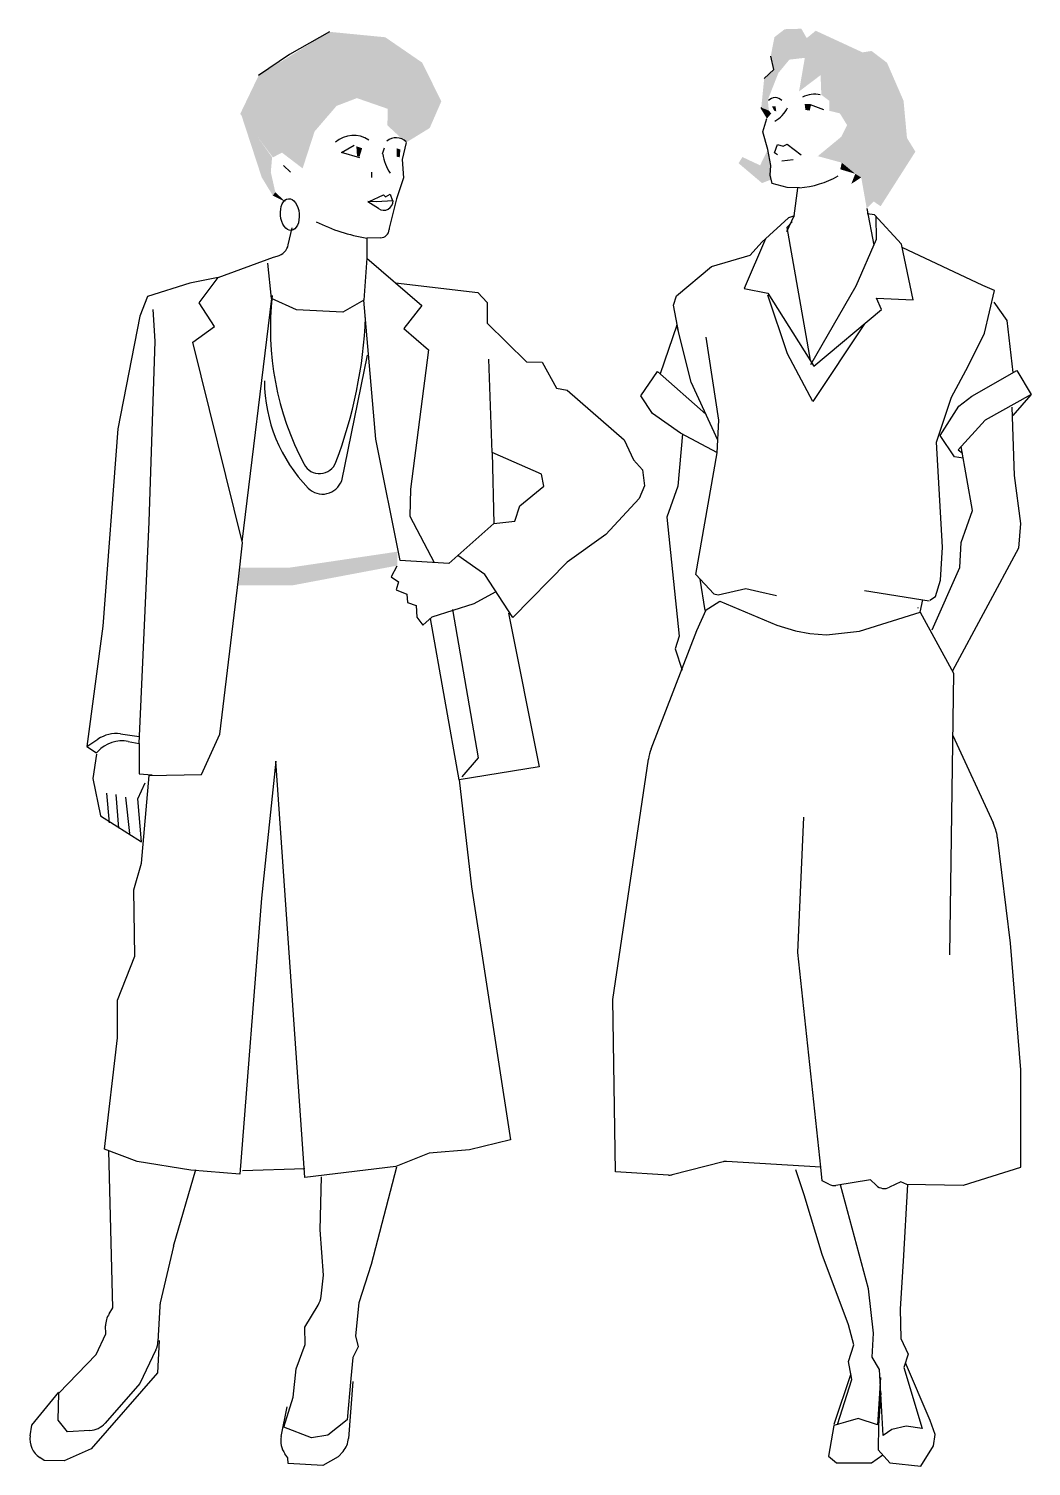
# Model space of a CAD drawing. Extents: x 9.54 to 10.73, y 3.96 to 5.67.
import ezdxf

# ---------------------------------------------------------------- set-up
doc = ezdxf.new("R2010")
doc.units = 0
doc.header["$LTSCALE"] = 25
doc.layers.get('0').update_dxf_attribs({"linetype": 'CONTINUOUS'})

# ---------------------------------------------------------------- blocks, each defined once
blk = doc.blocks.new('HUM4')
for p, q in [((-1.919148, 63.69064), (-2.067115, 64.29286)), ((-2.365272, 63.27323), (-1.919148, 63.69064)), ((-2.216232, 61.47053), (-2.498874, 61.94205)), ((-0.25402, 62.06633), (-0.513762, 62.06633)), ((0.362867, 61.83906), (-0.25402, 62.06633)), ((-2.426272, 60.83008), (-2.245692, 61.44102)), ((-2.198096, 60.02996), (-2.426272, 60.83008)), ((-2.062649, 59.29715), (-2.198096, 60.02996)), ((-1.890467, 59.87859), (-1.760231, 60.26202)), ((-1.751381, 59.78605), (-1.890467, 59.87859)), ((-1.760231, 60.26202), (-1.499004, 60.18644)), ((-1.499004, 60.18644), (-1.317961, 60.27927)), ((-1.317961, 60.27927), (-0.668829, 59.77859)), ((-2.095948, 58.85062), (-2.062649, 59.29715)), ((-1.035098, 59.55923), (-1.551499, 59.49193)), ((-1.994512, 58.4674), (-2.095948, 58.85062)), ((-1.31618, 58.28688), (-1.994512, 58.4674)), ((-0.75173, 58.27475), (-1.31618, 58.28688)), ((-0.994895, 56.99401), (-0.831755, 58.26625)), ((2.65395, 55.6619), (2.33975, 57.32535)), ((-1.260183, 56.9011), (-2.46594, 55.80033)), ((-1.083115, 56.72856), (-1.322975, 56.46297)), ((-1.322805, 56.27343), (-0.994895, 56.99401)), ((-0.973841, 57.00246), (-1.260183, 56.9011)), ((2.682344, 57.04363), (2.345324, 57.08966)), ((3.909301, 55.70524), (2.682344, 57.04363)), ((2.771794, 55.93168), (2.75592, 56.96338)), ((-2.303966, 55.94821), (-3.274955, 53.66852)), ((-1.322975, 56.46297), (-0.263769, 50.39152)), ((1.838587, 53.79524), (2.771794, 55.93168)), ((-4.766989, 54.67812), (-3.002526, 55.1978)), ((-3.002526, 55.1978), (-2.46594, 55.80033)), ((4.450744, 53.15732), (3.909301, 55.70524)), ((7.626181, 53.81726), (3.941941, 55.55164)), ((-6.379077, 53.33719), (-4.766989, 54.67812)), ((-6.513496, 52.92006), (-6.379077, 53.33719)), ((-3.274955, 53.66852), (-2.192219, 53.45466)), ((-2.192219, 53.45466), (-0.095761, 50.12466)), ((-1.296752, 50.68802), (-2.192144, 53.37042)), ((-0.230856, 50.20287), (1.838587, 53.79524)), ((3.002128, 52.71795), (2.774212, 53.22743)), ((2.774212, 53.22743), (4.450744, 53.15732)), ((8.161338, 53.59028), (7.626181, 53.81726)), ((7.699736, 51.63961), (8.161338, 53.59028)), ((-6.268035, 51.63133), (-6.513496, 52.92006)), ((-0.095761, 50.12466), (3.002128, 52.71795)), ((8.136554, 53.04267), (8.727016, 52.20496)), ((-6.358764, 51.99561), (-7.113033, 49.77298)), ((-5.710017, 49.39092), (-6.358764, 51.99561)), ((2.217802, 52.06138), (-0.14907, 48.5029)), ((8.727016, 52.20496), (8.994507, 49.83371)), ((-4.444792, 47.6524), (-5.012623, 51.44712)), ((6.955518, 50.13096), (7.699736, 51.63961)), ((-0.14907, 48.5029), (-1.296752, 50.68802)), ((6.202797, 48.71076), (6.955518, 50.13096)), ((-8.005123, 48.76125), (-7.241827, 49.88715)), ((-7.241827, 49.88715), (-5.038775, 47.93423)), ((-4.48808, 46.73914), (-5.710017, 49.39092)), ((7.129447, 48.75792), (9.175546, 49.93076)), ((9.175546, 49.93076), (9.842069, 48.82353)), ((-7.473666, 47.9614), (-8.005123, 48.76125)), ((5.505404, 46.65457), (6.202797, 48.71076)), ((6.531728, 48.28983), (7.129447, 48.75792)), ((9.842069, 48.82353), (7.732783, 47.65486)), ((9.816803, 48.81509), (9.004689, 47.86661)), ((5.671078, 46.95901), (6.531728, 48.28983)), ((8.949588, 48.24987), (9.061903, 45.12028)), ((-6.183917, 47.06113), (-7.473666, 47.9614)), ((-4.515075, 46.16963), (-4.444792, 47.6524)), ((7.732783, 47.65486), (6.495591, 46.30584)), ((-6.099646, 47.03172), (-6.316544, 44.63898)), ((-4.498218, 46.16122), (-6.183917, 47.06113)), ((5.787707, 41.84866), (5.505404, 46.65457)), ((6.340028, 45.98136), (5.671078, 46.95901)), ((-5.48628, 40.60582), (-4.515075, 46.16963)), ((6.495591, 46.30584), (6.691764, 46.14527)), ((7.155188, 43.52214), (6.636292, 46.45926)), ((6.731822, 45.91852), (6.340028, 45.98136)), ((9.061903, 45.12028), (9.354509, 42.92596)), ((-6.316544, 44.63898), (-6.816531, 43.21901)), ((6.634178, 42.06002), (7.155188, 43.52214)), ((-6.816531, 43.21901), (-6.255663, 37.78993)), ((9.354509, 42.92596), (9.254416, 41.80542)), ((6.580439, 40.91846), (6.634178, 42.06002)), ((5.69217, 40.3448), (5.787707, 41.84866)), ((9.254416, 41.80542), (6.234827, 36.20307)), ((5.310889, 38.06985), (6.580439, 40.91846)), ((-5.48628, 40.60582), (-4.673584, 39.71634)), ((-5.066438, 38.95647), (-5.285033, 40.38556)), ((5.465383, 39.59061), (5.69217, 40.3448)), ((-4.673584, 39.71634), (-4.471351, 39.66597)), ((-4.471351, 39.66597), (-3.199517, 39.95776)), ((-3.199517, 39.95776), (-2.60968, 39.81928)), ((-2.60968, 39.81928), (-1.796557, 39.63888)), ((2.213286, 39.86992), (5.170696, 39.40079)), ((4.762572, 38.88232), (4.883933, 39.44253)), ((5.205254, 39.42306), (5.465383, 39.59061)), ((-5.44714, 38.04339), (-5.009915, 38.99154)), ((-5.066438, 38.95647), (-4.391059, 39.3754)), ((-4.391059, 39.3754), (-1.786928, 38.29097)), ((1.995918, 38.00371), (4.762572, 38.88232)), ((4.658841, 39.0711), (4.685804, 39.08847)), ((4.762572, 38.88232), (6.294105, 36.0952)), ((-1.786928, 38.29097), (-0.931603, 38.02215)), ((-7.537549, 32.62542), (-5.44714, 38.04339)), ((-6.255663, 37.78993), (-6.427841, 37.20428)), ((-0.931603, 38.02215), (-0.278602, 37.90479)), ((-0.278602, 37.90479), (0.479649, 37.85071)), ((0.479649, 37.85071), (1.995918, 38.00371)), ((-6.427841, 37.20428), (-6.119471, 36.2231)), ((6.294105, 36.0952), (6.107644, 23.21401)), ((6.250316, 33.24768), (8.103329, 29.24549)), ((-9.282051, 21.17838), (-7.65915, 32.16357)), ((-0.830003, 23.31733), (-0.553322, 29.51377)), ((8.287552, 28.59771), (8.874603, 23.75143)), ((8.874603, 23.75143), (9.351553, 17.95582)), ((0.21918, 13.51639), (-0.830003, 23.31733)), ((-9.161276, 13.29739), (-9.282051, 21.17838)), ((9.351553, 17.95582), (9.347097, 13.51612)), ((-6.743389, 13.14895), (-9.161276, 13.29739)), ((-4.247391, 13.75714), (-6.577199, 13.1646)), ((0.21918, 13.51639), (-4.082152, 13.77284)), ((-0.537893, 12.25204), (-0.918011, 13.389)), ((0.282932, 12.8804), (0.21918, 13.51639)), ((9.347116, 13.49506), (6.727837, 12.67554)), ((0.593977, 12.72805), (0.282932, 12.8804)), ((2.494317, 12.92449), (0.914288, 12.67938)), ((2.397669, 7.949757), (1.129749, 12.70424)), ((2.755679, 12.68003), (2.494317, 12.92449)), ((3.876001, 12.8457), (3.365516, 12.59116)), ((4.149916, 12.71115), (3.876001, 12.8457)), ((4.188594, 12.71062), (3.980347, 9.206418)), ((6.727837, 12.67554), (4.149916, 12.71115)), ((0.285943, 9.510609), (-0.537893, 12.25204)), ((1.489299, 6.30196), (0.285943, 9.510609)), ((3.980347, 9.206418), (3.855927, 7.02858)), ((2.635369, 5.919671), (2.397669, 7.949757)), ((3.855927, 7.02858), (3.873988, 5.672256)), ((1.725997, 5.392329), (1.489299, 6.30196)), ((2.573161, 4.828646), (2.635369, 5.919671)), ((1.482365, 4.633908), (1.725997, 5.392329)), ((3.873988, 5.672256), (4.211599, 4.964902)), ((1.64738, 3.808457), (1.482365, 4.633908)), ((2.902227, 4.256076), (2.573161, 4.828646)), ((4.211599, 4.964902), (4.022594, 4.353959)), ((1.595576, 4.067598), (0.819408, 1.752146)), ((3.0692, 1.240264), (2.902227, 4.256076)), ((4.022594, 4.353959), (4.859105, 1.570418)), ((5.216825, 1.928778), (4.087976, 4.5653)), ((0.992109, 1.7523), (1.64738, 3.808457)), ((2.957313, 3.889661), (2.81182, 1.724441)), ((2.966363, 3.190437), (2.866587, 1.716065)), ((1.922779, 2.014291), (1.350062, 1.849501)), ((2.81182, 1.724441), (1.922779, 2.014291)), ((0.811196, 1.703173), (0.576393, 0.302919)), ((1.350062, 1.849501), (0.811196, 1.703173)), ((2.866587, 1.716065), (2.844999, 0.586142)), ((3.46911, 1.522841), (3.0692, 1.240264)), ((4.126086, 1.670856), (3.46911, 1.522841)), ((4.859105, 1.570418), (4.126086, 1.670856)), ((5.44485, 1.297146), (5.216825, 1.928778)), ((4.790133, -0.160881), (5.375994, 0.77449)), ((5.375994, 0.77449), (5.44485, 1.297146)), ((0.576393, 0.302919), (0.946481, 0)), ((2.543706, 0), (3.055067, 0.353544)), ((2.844999, 0.586142), (3.374365, 0))]:
    blk.add_line(p, q)
for centre, radius, start, end in [((-0.079366, 61.42257), 1.133409, 75.70295, 117.9826), ((-1.861174, 61.98516), 0.413884, 41.82017, 138.1798), ((-2.681157, 62.66629), 1.568334, 300.8296, 332.2667), ((-1.12149, 62.59996), 4.340992, 274.8863, 299.4409), ((-5.522343, 31.84789), 2.16, 158.902, 171.5962), ((6.143228, 28.33796), 2.16, 6.906831, 24.84409), ((-6.7103, 13.68794), 0.54, 266.4869, 284.2695), ((-4.11429, 13.2338), 0.54, 86.58797, 104.2695), ((0.831507, 13.213), 0.54, 243.9044, 278.8181), ((3.124552, 13.07441), 0.54, 226.9138, 296.5021)]:
    blk.add_arc(centre, radius, start, end)
for points in [[(-1.427958, 65.52762), (-1.895192, 65.16495), (-2.067115, 64.29286)], [(-1.427958, 65.52762), (-1.716814, 63.52655), (-2.067115, 64.29286), (-1.919148, 63.69064)], [(-0.665563, 65.54936), (-1.211892, 64.13777), (-1.427958, 65.52762), (-1.716814, 63.52655)], [(-0.420869, 65.11993), (-0.50852, 64.21843), (-0.665563, 65.54936), (-1.211892, 64.13777)], [(-0.008371, 65.45728), (-0.772517, 62.68073), (-0.420869, 65.11993), (-0.50852, 64.21843)], [(2.128116, 64.46931), (0.212479, 63.42718), (-0.008371, 65.45728), (-0.772517, 62.68073)], [(2.540858, 64.53287), (0.246983, 62.52579), (2.128116, 64.46931), (0.212479, 63.42718)], [(3.248995, 63.99433), (0.613692, 62.25232), (2.540858, 64.53287), (0.246983, 62.52579)], [(4.00454, 62.25535), (0.614099, 61.7974), (3.248995, 63.99433), (0.613692, 62.25232)], [(-2.365272, 63.27323), (-2.498874, 61.94205), (-2.200121, 62.29614), (-2.15335, 61.80756)], [(-1.919148, 63.69064), (-2.365272, 63.27323), (-1.716814, 63.52655), (-2.200121, 62.29614)], [(-2.498874, 61.94205), (-2.15335, 61.80756), (-2.216232, 61.47053), (-2.043715, 61.67708)], [(-2.007279, 62.0014), (-1.84494, 62.0014), (-1.909875, 61.80659), (-1.812472, 61.77412)], [(-0.221552, 62.06633), (-0.513762, 62.0988), (-0.286488, 61.80659), (-0.481294, 61.83906)], [(4.161914, 60.55375), (1.094399, 61.67989), (4.00454, 62.25535), (0.614099, 61.7974)], [(4.545784, 59.93068), (1.423431, 61.14523), (4.161914, 60.55375), (1.094399, 61.67989)], [(1.423431, 61.14523), (2.070041, 58.75325), (1.158538, 60.61003), (1.796099, 58.91729)], [(2.955789, 57.43562), (2.070041, 58.75325), (4.545784, 59.93068), (1.423431, 61.14523)], [(1.158538, 60.61003), (1.796099, 58.91729), (0.08521, 59.72451), (1.180658, 59.42642)], [(-2.551276, 59.30514), (-2.462092, 58.49226), (-2.198096, 60.02996), (-2.024175, 58.66535)], [(-3.360364, 59.68352), (-3.537025, 59.40114), (-2.551276, 59.30514), (-2.462092, 58.49226)], [(1.796099, 58.91729), (1.113533, 59.12308), (1.180658, 59.42642)], [(2.070041, 58.75325), (1.615387, 58.45378), (1.796099, 58.91729)], [(2.643891, 57.65016), (2.319824, 57.34238), (2.070041, 58.75325)], [(2.955789, 57.43562), (2.070041, 58.75325), (2.643891, 57.65016)]]:
    blk.add_solid(points)
blk = doc.blocks.new('ELLIPSE')
blk.add_circle((0.5, 0.5), 0.5)
blk = doc.blocks.new('HUM3')
for p, q in [((1.261892, 65.40877), (-0.552771, 64.36403)), ((-0.552771, 64.36403), (-1.971041, 63.41062)), ((1.816113, 59.88929), (2.393056, 60.23333)), ((2.653333, 59.64841), (1.816113, 59.88929)), ((3.768476, 60.08723), (3.679628, 59.82068)), ((4.764526, 60.34464), (4.589784, 59.57607)), ((-0.82672, 59.29787), (-0.518274, 58.98942)), ((4.589784, 59.57607), (4.650784, 58.72945)), ((3.183079, 58.98942), (3.183079, 58.74266)), ((4.650784, 58.72945), (4.33368, 57.77262)), ((3.08731, 57.65872), (3.73886, 57.95488)), ((3.73886, 57.95488), (3.827707, 57.86603)), ((3.827707, 57.86603), (4.035019, 57.9845)), ((4.035019, 57.9845), (4.153482, 57.68834)), ((3.394941, 57.64082), (3.018815, 57.65604)), ((3.018815, 57.65604), (3.506349, 57.33975)), ((4.176311, 57.68891), (3.394941, 57.64082)), ((4.33368, 57.77262), (3.994779, 56.42661)), ((-0.613991, 55.67624), (-0.437529, 56.44091)), ((3.601889, 55.99176), (2.967192, 55.97738)), ((2.967192, 55.97738), (2.975848, 55.05259)), ((3.994779, 56.42661), (3.992429, 56.37386)), ((-3.817163, 54.17924), (-1.298018, 55.11065)), ((-1.378843, 53.22545), (-1.544115, 54.82645)), ((-1.298018, 55.11065), (-1.122786, 55.15542)), ((2.966777, 55.06667), (2.834194, 53.14046)), ((2.966777, 55.06667), (5.49283, 52.89875)), ((-5.12218, 53.92567), (-7.050813, 53.31485)), ((-3.817163, 54.17924), (-5.12218, 53.92567)), ((-4.695076, 53.01751), (-3.817163, 54.17924)), ((4.279435, 53.94012), (8.048364, 53.48575)), ((-7.050813, 53.31485), (-7.404347, 52.40506)), ((-1.378843, 53.22545), (-2.739131, 42.09528)), ((-0.244142, 52.69645), (-1.378843, 53.22545)), ((8.048364, 53.48575), (8.47328, 53.02834)), ((-6.700467, 51.26717), (-6.791234, 52.71945)), ((-3.98267, 51.93294), (-4.695076, 53.01751)), ((1.873038, 52.59338), (-0.244142, 52.69645)), ((2.834194, 53.14046), (1.873038, 52.59338)), ((3.384526, 46.78466), (2.834194, 53.14046)), ((5.49283, 52.89875), (4.663127, 51.84778)), ((8.47328, 53.02834), (8.467853, 52.09448)), ((-7.404347, 52.40506), (-8.400753, 47.26315)), ((-4.983551, 51.22387), (-3.98267, 51.93294)), ((8.467853, 52.09448), (10.27066, 50.32363)), ((-6.972769, 43.00736), (-6.700467, 51.26717)), ((4.663127, 51.84778), (5.790799, 50.87283)), ((-2.711918, 42.05304), (-4.983551, 51.22387)), ((1.824166, 44.88892), (3.011625, 50.63181)), ((5.790799, 50.87283), (4.965523, 44.50154)), ((8.704539, 46.1804), (8.548425, 50.45027)), ((10.27066, 50.32363), (10.99062, 50.30764)), ((10.99062, 50.30764), (11.6456, 49.1171)), ((11.6456, 49.1171), (12.1229, 49.03523)), ((12.1229, 49.03523), (14.73088, 46.75916)), ((-8.400753, 47.26315), (-9.086595, 38.24116)), ((4.491251, 41.23788), (3.384526, 46.78466)), ((14.73088, 46.75916), (15.1672, 45.84621)), ((10.95181, 45.19245), (8.704539, 46.1804)), ((8.704539, 46.1804), (8.778564, 42.91739)), ((15.1672, 45.84621), (15.57804, 45.37974)), ((15.57804, 45.37974), (15.65952, 44.6536)), ((11.05923, 44.63782), (10.95181, 45.19245)), ((4.965523, 44.50154), (4.936756, 43.26603)), ((9.962444, 43.73975), (11.05923, 44.63782)), ((15.42739, 44.07644), (13.90066, 42.43241)), ((15.65952, 44.6536), (15.42739, 44.07644)), ((9.732911, 43.03245), (9.962444, 43.73975)), ((-7.424146, 32.87148), (-6.972769, 43.00736)), ((4.936756, 43.26603), (6.055634, 41.14353)), ((6.720314, 41.10344), (8.778711, 42.92668)), ((8.778711, 42.92668), (9.732911, 43.03245)), ((13.90066, 42.43241), (12.13351, 41.15924)), ((-2.896218, 40.3832), (-2.711918, 42.05304)), ((8.365755, 40.60529), (7.129409, 41.4658)), ((4.34779, 40.97994), (4.089326, 40.50078)), ((6.720314, 41.10344), (4.491251, 41.23788)), ((12.13351, 41.15924), (9.640419, 38.63832)), ((-3.742061, 33.29668), (-2.896218, 40.3832)), ((4.089326, 40.50078), (4.420204, 40.26788)), ((4.420204, 40.26788), (4.312075, 39.89322)), ((9.640419, 38.63832), (8.365755, 40.60529)), ((4.312075, 39.89322), (4.801554, 39.69965)), ((4.801554, 39.69965), (4.832786, 39.32279)), ((7.875561, 39.27947), (8.858488, 39.80407)), ((4.832786, 39.32279), (5.234881, 39.18635)), ((5.234881, 39.18635), (5.263697, 38.65619)), ((5.956293, 38.67315), (7.875561, 39.27947)), ((6.884433, 39.00211), (8.056528, 32.2163)), ((9.443671, 38.83192), (10.84764, 31.80287)), ((-9.086595, 38.24116), (-9.823927, 32.73274)), ((5.263697, 38.65619), (5.532061, 38.28954)), ((5.532061, 38.28954), (5.956293, 38.67315)), ((7.195438, 31.20993), (5.889867, 38.58592)), ((-9.823927, 32.73274), (-9.315566, 33.07368)), ((-8.286056, 33.31531), (-7.427467, 33.20332)), ((-7.93112, 32.96806), (-7.424146, 32.87148)), ((-7.424146, 32.87148), (-7.436674, 31.48702)), ((-4.574847, 31.4605), (-3.742061, 33.29668)), ((-9.823927, 32.73274), (-9.377795, 32.44227)), ((-9.378747, 32.38188), (-9.554261, 31.26949)), ((-9.377795, 32.44227), (-9.318783, 32.5068)), ((8.056528, 32.2163), (7.316257, 31.35265)), ((-1.192001, 32.06234), (-1.843642, 25.79983)), ((0.134481, 13.04188), (-1.192001, 32.06234)), ((10.84764, 31.80287), (7.195438, 31.20993)), ((-9.554261, 31.26949), (-9.200067, 29.56793)), ((-7.491702, 30.35414), (-7.150314, 31.08291)), ((-7.436674, 31.48702), (-6.833218, 31.44963)), ((-7.319864, 27.4009), (-6.973237, 31.41002)), ((-6.973237, 31.41002), (-4.574847, 31.4605)), ((7.195438, 31.20993), (7.764262, 26.32214)), ((-8.78463, 29.25521), (-8.908009, 30.61238)), ((-8.352806, 29.00846), (-8.476184, 30.55069)), ((-7.859292, 28.7617), (-8.04436, 30.42731)), ((-7.322923, 28.38601), (-7.491702, 30.35414)), ((-9.200067, 29.56793), (-7.322923, 28.38601)), ((-7.678304, 26.17988), (-7.319864, 27.4009)), ((7.764262, 26.32214), (9.547589, 14.76606)), ((-7.62849, 23.14957), (-7.678304, 26.17988)), ((-1.843642, 25.79983), (-2.823068, 13.18608)), ((-8.422104, 21.1455), (-7.62849, 23.14957)), ((-8.425968, 19.42636), (-8.422104, 21.1455)), ((-9.022069, 14.32924), (-8.425968, 19.42636)), ((9.547589, 14.76606), (7.672325, 14.29844)), ((-7.525396, 13.77131), (-9.022069, 14.32924)), ((-8.627425, 7.076422), (-8.817034, 14.25281)), ((5.820768, 14.1557), (4.296207, 13.53387)), ((7.672325, 14.29844), (5.820768, 14.1557)), ((-5.069, 13.37481), (-7.525396, 13.77131)), ((-5.862842, 9.903046), (-4.83652, 13.40108)), ((-2.823068, 13.18608), (-5.069, 13.37481)), ((0.138727, 13.43469), (-2.715713, 13.34029)), ((4.296207, 13.53387), (0.134481, 13.04188)), ((4.328432, 13.51477), (3.175703, 9.067655)), ((0.840175, 10.64711), (0.896903, 13.06704)), ((0.988761, 8.57707), (0.840175, 10.64711)), ((-5.862842, 9.903046), (-6.465701, 7.309455)), ((0.882386, 7.610397), (0.988761, 8.57707)), ((3.175703, 9.067655), (2.613665, 7.310843)), ((2.613665, 7.310843), (2.450509, 5.803302)), ((-8.801428, 6.810507), (-8.627425, 7.076422)), ((-6.490399, 7.133427), (-6.5704, 5.547435)), ((0.147482, 6.202028), (0.747218, 7.207521)), ((-8.960173, 5.89547), (-8.964577, 6.250558)), ((0.15347, 5.402736), (0.147482, 6.202028)), ((-9.402555, 4.94991), (-8.960173, 5.89547)), ((-6.516322, 5.587454), (-6.599995, 4.111185)), ((-0.254458, 4.284712), (0.15347, 5.402736)), ((2.572671, 5.299554), (2.342006, 4.815307)), ((2.450509, 5.803302), (2.572671, 5.299554)), ((-11.10786, 3.178592), (-9.402555, 4.94991)), ((-6.667301, 5.165722), (-7.406902, 3.622081)), ((2.342006, 4.815307), (2.247806, 3.85032)), ((-6.599995, 4.111185), (-9.624018, 0.627507)), ((-0.386374, 2.990417), (-0.254458, 4.284712)), ((-7.406902, 3.622081), (-8.991852, 1.809503)), ((2.247806, 3.85032), (2.078719, 1.966505)), ((2.334017, 3.718859), (2.136535, 1.109269)), ((-12.33908, 1.711118), (-11.10691, 3.219397)), ((-11.13663, 1.943076), (-11.10786, 3.178592)), ((-0.825982, 1.631275), (-0.386374, 2.990417)), ((-0.9404, 1.205508), (-0.66276, 2.553356)), ((-12.41416, 1.231704), (-12.33908, 1.711118)), ((-10.70367, 1.406551), (-11.13663, 1.943076)), ((-9.682932, 1.469665), (-10.70367, 1.406551)), ((0.439448, 1.142033), (-0.825982, 1.631275)), ((2.078719, 1.966505), (1.193971, 1.255596)), ((1.193971, 1.255596), (0.439448, 1.142033)), ((-11.76959, 0.108392), (-11.96856, 0.236842)), ((-10.85925, 0.08475), (-11.76959, 0.108392)), ((-9.624018, 0.627507), (-10.85925, 0.08475)), ((-0.629762, 0.224939), (-0.767081, 0.412)), ((-0.624499, -0.030702), (-0.629762, 0.224939)), ((1.661639, 0.267813), (0.95854, -0.120704)), ((1.885815, 0.519263), (1.661639, 0.267813)), ((0.95854, -0.120704), (-0.624499, -0.030702))]:
    blk.add_line(p, q)
for centre, radius, start, end in [((2.366307, 59.43924), 1.235843, 55.2749, 131.9562), ((4.313661, 59.87269), 0.688495, 47.88098, 128.3007), ((5.675357, 60.06047), 1.980682, 186.9536, 214.3539), ((3.749866, 57.68002), 0.426538, 234.46, 1.193517), ((4.294815, 64.00994), 8.14154, 243.4865, 260.615), ((3.592826, 56.39165), 0.4, 271.2983, 357.4495), ((-1.296065, 55.83364), 0.7, 284.3321, 347.0054), ((11.82718, 51.84003), 13.25919, 173.44, 207.8807), ((-18.40543, 53.28561), 21.34652, 339.2719, 357.5051), ((5.416956, 49.49721), 7.125371, 180.3649, 223.9678), ((0.812716, 46.01292), 0.798307, 207.8807, 339.2719), ((0.948955, 45.20699), 0.931217, 224.8365, 340.0276), ((-8.211823, 31.49456), 1.5, 79.21434, 137.5591), ((-8.480065, 31.82791), 1.5, 82.56859, 123.8486), ((-5.491668, 7.083048), 1, 166.9144, 177.1123), ((-0.111613, 7.71978), 1, 329.1856, 353.7203), ((-7.964654, 6.262959), 1, 146.801, 180.7105), ((-7.569131, 5.597813), 1, 334.3996, 357.1123), ((-9.744646, 2.467759), 1, 273.5382, 318.833), ((-11.4262, 1.076985), 1, 171.0995, 237.1552), ((0.039036, 1.003756), 1, 168.3606, 216.2817), ((1.139386, 1.184729), 1, 318.2819, 355.6724)]:
    blk.add_arc(centre, radius, start, end)
for points in [[(1.589508, 62.02095), (1.261892, 65.40877), (0.586023, 60.85191), (-1.971041, 63.41062)], [(2.519789, 62.37801), (3.818184, 65.15939), (1.589508, 62.02095), (1.261892, 65.40877)], [(3.933871, 61.88643), (5.505161, 63.99905), (2.519789, 62.37801), (3.818184, 65.15939)], [(3.912719, 61.13403), (6.378682, 62.2289), (3.933871, 61.88643), (5.505161, 63.99905)], [(-0.902147, 59.88567), (-1.971041, 63.41062), (-1.319098, 59.6692), (-2.8118, 61.6582)], [(0.586023, 60.85191), (-1.971041, 63.41062), (0.03902, 59.16456), (-0.902147, 59.88567)], [(4.764526, 60.34464), (5.848364, 61.01059), (3.912719, 61.13403), (6.378682, 62.2289)], [(-2.776636, 61.65687), (-1.355073, 59.6726), (-1.828927, 58.75451), (-1.414305, 58.99144)], [(2.494992, 60.17607), (2.524608, 59.73183), (2.761535, 60.08723), (2.643072, 59.70222)], [(4.508873, 60.02799), (4.331177, 60.08723), (4.479257, 59.6726), (4.331177, 59.70222)], [(-1.828927, 58.75451), (-1.414305, 58.99144), (-1.325457, 57.92527), (-1.206994, 58.07335)], [(-1.325457, 57.92527), (-1.206994, 58.07335), (-0.73314, 57.6291)], [(-0.437529, 40.10281), (-0.528296, 40.91971), (4.373133, 41.01048), (4.373133, 41.64585)], [(-2.888244, 40.10281), (-2.797477, 40.91971), (-0.437529, 40.10281), (-0.528296, 40.91971)]]:
    blk.add_solid(points)
at = {"xscale": 0.8588610000000001, "yscale": 1.451179, "zscale": 0.8588610000000001, "rotation": 4.899092}
blk.add_blockref('ELLIPSE', (-0.910835, 56.29639), dxfattribs=at)

msp = doc.modelspace()

# ---------------------------------------------------------------- linework, layer by layer
for p, q in [((10.4952, 3.9613), (10.5367, 3.9613)), ((10.5583, 3.9613), (10.5951, 3.9571))]:
    msp.add_line(p, q)

# ---------------------------------------------------------------- block references
at = {"xscale": 0.026, "yscale": 0.026, "zscale": 0.026}
for name, p in [('HUM3', (9.8596, 3.9613)), ('HUM4', (10.4706, 3.9613))]:
    msp.add_blockref(name, p, dxfattribs=at)

doc.saveas('drawing.dxf')
